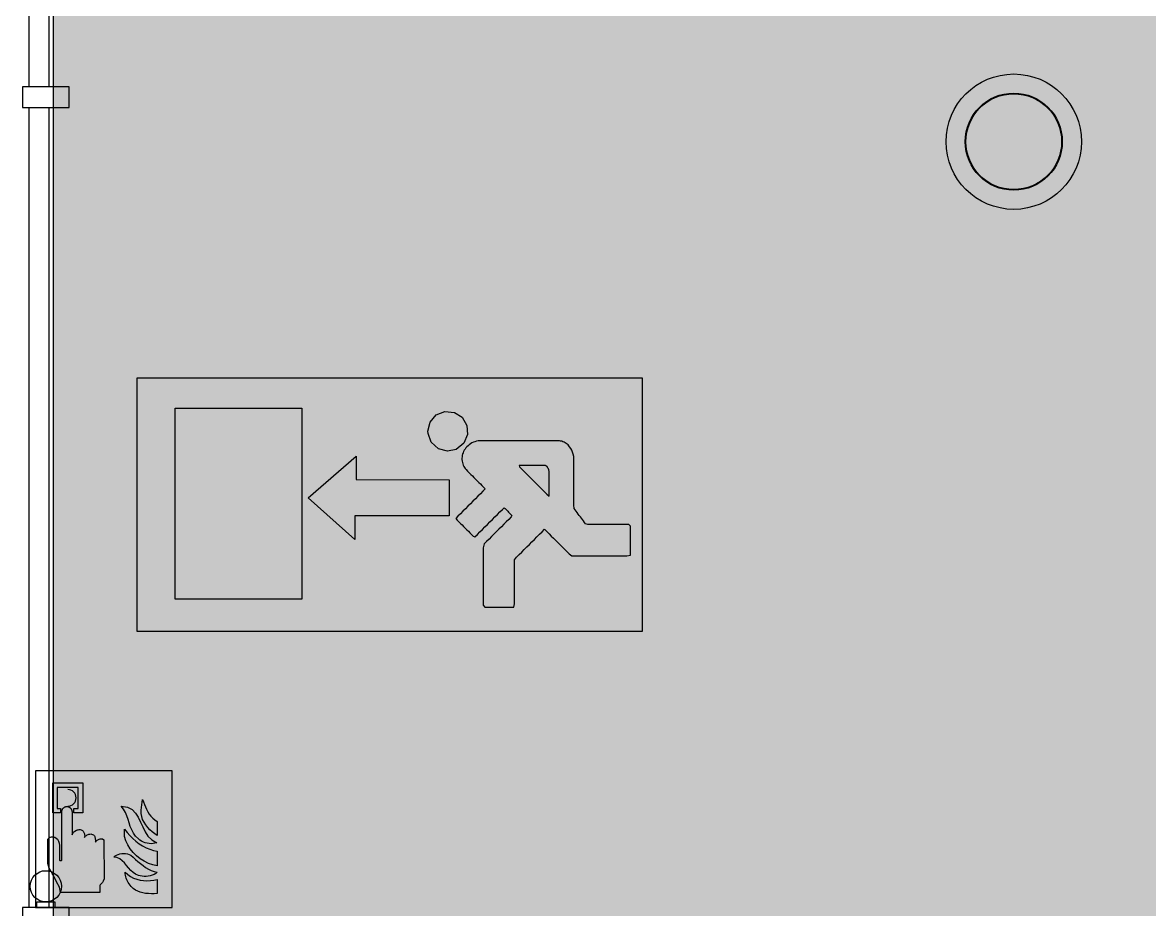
# Model space of a CAD drawing. Header units: metres. Extents: x 19 to 194, y 62 to 154.
# Drawn here: x 29.12 to 37.37, y 127.94 to 134.42 of the extents above; entities that cross this region are included whole.
import ezdxf

# ---------------------------------------------------------------- set-up
doc = ezdxf.new("R2010")
doc.units = ezdxf.units.M
doc.header["$MEASUREMENT"] = 0
doc.layers.add('ALL', color=7, linetype='Continuous')
doc.layers.add('ALL4', color=7, linetype='Continuous')

msp = doc.modelspace()

# ---------------------------------------------------------------- hatches: boundary and pattern name
at = {"layer": 'ALL4', "lineweight": 0, "true_color": 0xe6e6e6, "transparency": 33554687}
h = msp.add_hatch(color=254, dxfattribs=at)
h.dxf.hatch_style = 1
h.paths.add_polyline_path([(181.2945, 128.8704), (187.0549, 128.8704), (187.0549, 139.3912), (29.3495, 139.4008), (29.3495, 127.8507), (32.7796, 127.8507), (32.7295, 82.9907), (29.3495, 82.9907), (29.3495, 69.8204), (187.0545, 69.8204), (187.0545, 83.1151), (181.2945, 83.1151)])

# ---------------------------------------------------------------- linework, layer by layer
at = {"layer": 'ALL', "color": 18, "lineweight": 25, "true_color": 0x000000}
for points in [[(29.1699, 139.8003), (29.1699, 133.9503)], [(29.3199, 133.9503), (29.3199, 139.8003)], [(29.17, 133.8003), (29.17, 127.9503)], [(29.32, 127.9503), (29.32, 133.8003)]]:
    msp.add_lwpolyline(points, dxfattribs=at)
for points in [[(29.465, 133.8003), (29.465, 133.9503), (29.125, 133.9503), (29.125, 133.8003)], [(29.465, 127.8003), (29.465, 127.9503), (29.125, 127.9503), (29.125, 127.8003)], [(29.36, 127.9503), (29.23, 127.9503), (29.23, 127.9903), (29.36, 127.9903)]]:
    msp.add_lwpolyline(points, close=True, dxfattribs=at)
at = {"layer": 'ALL', "color": 4, "lineweight": 25}
for points in [[(29.961, 131.8202), (29.961, 129.9708), (33.6598, 129.9708), (33.6598, 131.8202)], [(31.1675, 130.2039), (30.242, 130.2039), (30.242, 131.601), (31.1675, 131.601)], [(32.0904, 131.4327), (32.1064, 131.4992), (32.1516, 131.5515), (32.2142, 131.5769), (32.2836, 131.5707), (32.3404, 131.5348), (32.3759, 131.4747), (32.3801, 131.4088), (32.3527, 131.3451), (32.297, 131.3002), (32.2323, 131.287), (32.1675, 131.3041), (32.1145, 131.3525), (32.0913, 131.4169)], [(32.4679, 131.3624), (32.4679, 131.3624), (32.4566, 131.3613), (32.4453, 131.3592), (32.4341, 131.3561), (32.4231, 131.352), (32.4124, 131.347), (32.4022, 131.3411), (32.3926, 131.3344), (32.3836, 131.3269), (32.3753, 131.3188), (32.3678, 131.3101), (32.3614, 131.3013), (32.3562, 131.2933), (32.3515, 131.2848), (32.3474, 131.2758), (32.3441, 131.2662), (32.3415, 131.2563), (32.3398, 131.246), (32.339, 131.2356), (32.3391, 131.2251), (32.3401, 131.2146), (32.342, 131.2043), (32.3448, 131.1943), (32.3484, 131.1847), (32.3527, 131.1756), (32.3577, 131.167), (32.3633, 131.159), (32.3693, 131.1517), (32.3801, 131.1408), (32.3918, 131.1291), (32.4035, 131.1173), (32.4152, 131.1056), (32.427, 131.0939), (32.4387, 131.0821), (32.4504, 131.0704), (32.4622, 131.0587), (32.4739, 131.0469), (32.4856, 131.0352), (32.4974, 131.0235), (32.5091, 131.0117), (32.4925, 130.9938), (32.4742, 130.9756), (32.456, 130.9573), (32.4377, 130.939), (32.4194, 130.9208), (32.4012, 130.9025), (32.3829, 130.8843), (32.3647, 130.866), (32.3464, 130.8477), (32.3281, 130.8295), (32.3099, 130.8112), (32.2935, 130.7934), (32.3051, 130.7818), (32.3167, 130.7702), (32.3282, 130.7586), (32.3398, 130.747), (32.3514, 130.7355), (32.363, 130.7239), (32.3745, 130.7123), (32.3861, 130.7007), (32.3977, 130.6892), (32.4093, 130.6776), (32.4209, 130.666), (32.4337, 130.6599), (32.4519, 130.6782), (32.4702, 130.6964), (32.4885, 130.7147), (32.5067, 130.733), (32.525, 130.7512), (32.5433, 130.7695), (32.5615, 130.7878), (32.5798, 130.806), (32.5981, 130.8243), (32.6163, 130.8426), (32.6346, 130.8608), (32.6488, 130.872), (32.6539, 130.867), (32.6589, 130.862), (32.6639, 130.8569), (32.6689, 130.8519), (32.674, 130.8469), (32.679, 130.8419), (32.684, 130.8368), (32.689, 130.8318), (32.6941, 130.8268), (32.6991, 130.8217), (32.7041, 130.8167), (32.6994, 130.8062), (32.6814, 130.7882), (32.6634, 130.7702), (32.6454, 130.7522), (32.6274, 130.7342), (32.6094, 130.7162), (32.5914, 130.6982), (32.5734, 130.6802), (32.5554, 130.6622), (32.5374, 130.6442), (32.5195, 130.6263), (32.5015, 130.6083), (32.4933, 130.5793), (32.4933, 130.5412), (32.4933, 130.503), (32.4933, 130.4649), (32.4933, 130.4267), (32.4933, 130.3886), (32.4933, 130.3504), (32.4933, 130.3123), (32.4933, 130.2741), (32.4933, 130.236), (32.4933, 130.1978), (32.4933, 130.1597), (32.5061, 130.1469), (32.5254, 130.1469), (32.5446, 130.1469), (32.5639, 130.1469), (32.5832, 130.1469), (32.6025, 130.1469), (32.6218, 130.1469), (32.6411, 130.1469), (32.6604, 130.1469), (32.6797, 130.1469), (32.699, 130.1469), (32.7183, 130.1469), (32.7224, 130.1698), (32.7224, 130.1991), (32.7224, 130.2284), (32.7224, 130.2577), (32.7224, 130.287), (32.7224, 130.3163), (32.7224, 130.3456), (32.7224, 130.3749), (32.7224, 130.4042), (32.7224, 130.4335), (32.7224, 130.4628), (32.7224, 130.4922), (32.7392, 130.5118), (32.7578, 130.5303), (32.7764, 130.5489), (32.795, 130.5675), (32.8136, 130.5861), (32.8321, 130.6047), (32.8507, 130.6233), (32.8693, 130.6418), (32.8879, 130.6604), (32.9065, 130.679), (32.9251, 130.6976), (32.9436, 130.7153), (32.9599, 130.699), (32.9763, 130.6827), (32.9926, 130.6663), (33.0089, 130.65), (33.0253, 130.6337), (33.0416, 130.6173), (33.0579, 130.601), (33.0743, 130.5847), (33.0906, 130.5683), (33.1069, 130.552), (33.1233, 130.5357), (33.1425, 130.5217), (33.179, 130.5217), (33.2155, 130.5217), (33.2519, 130.5217), (33.2884, 130.5217), (33.3249, 130.5217), (33.3614, 130.5217), (33.3979, 130.5217), (33.4344, 130.5217), (33.4709, 130.5217), (33.5073, 130.5217), (33.5438, 130.5217), (33.5707, 130.5268), (33.5707, 130.5461), (33.5707, 130.5654), (33.5707, 130.5847), (33.5707, 130.6039), (33.5707, 130.6232), (33.5707, 130.6425), (33.5707, 130.6618), (33.5707, 130.6811), (33.5707, 130.7004), (33.5707, 130.7197), (33.5707, 130.739), (33.5602, 130.7509), (33.533, 130.7509), (33.5058, 130.7509), (33.4785, 130.7509), (33.4513, 130.7509), (33.424, 130.7509), (33.3968, 130.7509), (33.3696, 130.7509), (33.3423, 130.7509), (33.3151, 130.7509), (33.2878, 130.7509), (33.2606, 130.7509), (33.2432, 130.756), (33.2356, 130.7662), (33.228, 130.7763), (33.2203, 130.7865), (33.2127, 130.7967), (33.2051, 130.8069), (33.1974, 130.817), (33.1898, 130.8272), (33.1822, 130.8374), (33.1746, 130.8476), (33.1669, 130.8577), (33.1593, 130.8679), (33.1564, 130.8919), (33.1564, 130.9241), (33.1564, 130.9564), (33.1564, 130.9886), (33.1564, 131.0209), (33.1564, 131.0532), (33.1564, 131.0854), (33.1564, 131.1177), (33.1564, 131.1499), (33.1564, 131.1822), (33.1564, 131.2145), (33.1564, 131.2467), (33.1535, 131.2657), (33.1485, 131.2799), (33.1423, 131.2937), (33.1349, 131.3068), (33.1265, 131.3193), (33.1208, 131.3265), (33.1148, 131.3328), (33.1082, 131.3387), (33.1011, 131.344), (33.0935, 131.3488), (33.0855, 131.3528), (33.0772, 131.3562), (33.0687, 131.3589), (33.0601, 131.3608), (33.0514, 131.362), (33.0429, 131.3624), (32.9993, 131.3624), (32.951, 131.3624), (32.9027, 131.3624), (32.8544, 131.3624), (32.8061, 131.3624), (32.7577, 131.3624), (32.7094, 131.3624), (32.6611, 131.3624), (32.6128, 131.3624), (32.5645, 131.3624), (32.5162, 131.3624)], [(31.5653, 131.2512), (31.5653, 131.0786), (32.2455, 131.0778), (32.2449, 130.8141), (31.5545, 130.8141), (31.5545, 130.6415), (31.215, 130.9463)], [(32.9432, 131.1821), (32.9432, 131.1821), (32.9277, 131.1821), (32.9122, 131.1821), (32.8967, 131.1821), (32.8812, 131.1821), (32.8657, 131.1821), (32.8503, 131.1821), (32.8348, 131.1821), (32.8193, 131.1821), (32.8038, 131.1821), (32.7883, 131.1821), (32.7728, 131.1821), (32.7573, 131.1821), (32.7597, 131.1725), (32.7778, 131.1543), (32.7959, 131.1362), (32.8141, 131.1181), (32.8322, 131.0999), (32.8504, 131.0818), (32.8685, 131.0636), (32.8866, 131.0455), (32.9048, 131.0274), (32.9229, 131.0092), (32.941, 130.9911), (32.9592, 130.973), (32.9762, 130.9569), (32.9762, 130.9721), (32.9762, 130.9873), (32.9762, 131.0024), (32.9762, 131.0176), (32.9762, 131.0328), (32.9762, 131.048), (32.9762, 131.0631), (32.9762, 131.0783), (32.9762, 131.0935), (32.9762, 131.1087), (32.9762, 131.1238), (32.9762, 131.139), (32.9746, 131.1495), (32.9715, 131.1567), (32.9679, 131.1635), (32.9637, 131.1701), (32.9611, 131.1737), (32.9599, 131.175), (32.9585, 131.1763), (32.9571, 131.1775), (32.9555, 131.1785), (32.9539, 131.1795), (32.9522, 131.1803), (32.9504, 131.1809), (32.9486, 131.1815), (32.9468, 131.1818), (32.945, 131.182)]]:
    msp.add_lwpolyline(points, close=True, dxfattribs=at)
at = {"layer": 'ALL', "color": 1, "lineweight": 25}
msp.add_lwpolyline([(29.72, 128.9503), (29.22, 128.9503), (29.22, 127.9503), (30.22, 127.9503)], dxfattribs=at)
for points in [[(29.22, 127.9503), (30.22, 127.9503), (30.22, 128.9503), (29.22, 128.9503)], [(29.4025, 128.6414), (29.3458, 128.6414), (29.3458, 128.861), (29.5654, 128.861), (29.5654, 128.6414), (29.5012, 128.6414), (29.5012, 128.6745), (29.5323, 128.6745), (29.5323, 128.8272), (29.3789, 128.8272), (29.3789, 128.6745), (29.4025, 128.6745), (29.4025, 128.6414)], [(29.3108, 128.4488), (29.3144, 128.455), (29.3191, 128.4597), (29.3243, 128.4633), (29.3295, 128.4649), (29.3357, 128.4664), (29.342, 128.4664), (29.3487, 128.4659), (29.3544, 128.4649), (29.3606, 128.4638), (29.3799, 128.4498), (29.3887, 128.4353), (29.3934, 128.4197), (29.3944, 128.4036), (29.396, 128.2958), (29.398, 128.2929), (29.4089, 128.2929), (29.4115, 128.2958), (29.4115, 128.6464), (29.4116, 128.6485), (29.4117, 128.6506), (29.412, 128.6527), (29.4123, 128.6548), (29.4127, 128.6569), (29.4133, 128.6589), (29.4139, 128.6609), (29.4146, 128.6628), (29.4154, 128.6648), (29.4163, 128.6666), (29.4173, 128.6685), (29.4183, 128.6702), (29.4195, 128.6719), (29.4207, 128.6736), (29.422, 128.6751), (29.4233, 128.6766), (29.4247, 128.678), (29.4262, 128.6794), (29.4278, 128.6806), (29.4294, 128.6818), (29.431, 128.6829), (29.4327, 128.6838), (29.4345, 128.6847), (29.4363, 128.6855), (29.4381, 128.6862), (29.4399, 128.6868), (29.4418, 128.6872), (29.4437, 128.6876), (29.4456, 128.6879), (29.4475, 128.688), (29.4494, 128.6881), (29.4513, 128.688), (29.4533, 128.6879), (29.4552, 128.6876), (29.4571, 128.6872), (29.4589, 128.6868), (29.4608, 128.6862), (29.4626, 128.6855), (29.4644, 128.6847), (29.4661, 128.6838), (29.4678, 128.6829), (29.4695, 128.6818), (29.4711, 128.6806), (29.4726, 128.6794), (29.4741, 128.678), (29.4755, 128.6766), (29.4769, 128.6751), (29.4782, 128.6736), (29.4794, 128.6719), (29.4805, 128.6702), (29.4816, 128.6685), (29.4826, 128.6666), (29.4835, 128.6648), (29.4843, 128.6628), (29.485, 128.6609), (29.4856, 128.6589), (29.4861, 128.6569), (29.4866, 128.6548), (29.4869, 128.6527), (29.4871, 128.6506), (29.4873, 128.6485), (29.4873, 128.6464), (29.4873, 128.6461), (29.4873, 128.4822), (29.4956, 128.4981), (29.5008, 128.5028), (29.5065, 128.5069), (29.519, 128.5142), (29.5258, 128.5168), (29.5325, 128.5184), (29.5393, 128.5194), (29.5465, 128.5194), (29.5533, 128.5178), (29.559, 128.5152), (29.5637, 128.5116), (29.5673, 128.5074), (29.5709, 128.5028), (29.574, 128.4976), (29.5761, 128.4924), (29.5777, 128.4872), (29.5792, 128.4815), (29.5803, 128.4753), (29.5793, 128.4626), (29.586, 128.4737), (29.5917, 128.4773), (29.5979, 128.481), (29.6042, 128.4836), (29.6109, 128.4856), (29.6177, 128.4867), (29.6244, 128.4872), (29.6306, 128.4856), (29.6374, 128.4836), (29.6431, 128.4799), (29.6478, 128.4768), (29.6509, 128.4727), (29.653, 128.4685), (29.6545, 128.4638), (29.6556, 128.4592), (29.6566, 128.4545), (29.6571, 128.4493), (29.6582, 128.4441), (29.6592, 128.4394), (29.6576, 128.4272), (29.6654, 128.4379), (29.6706, 128.441), (29.6758, 128.4441), (29.6815, 128.4472), (29.6867, 128.4498), (29.6924, 128.4514), (29.6981, 128.4524), (29.7038, 128.4524), (29.7101, 128.4514), (29.7199, 128.4443), (29.721, 128.1558), (29.7199, 128.1534), (29.7153, 128.143), (29.7096, 128.1333), (29.7033, 128.1253), (29.6981, 128.1209), (29.694, 128.1164), (29.6909, 128.1115), (29.6893, 128.1063), (29.6893, 128.0599), (29.4028, 128.0599), (29.3943, 128.0978), (29.3736, 128.1378), (29.3529, 128.1783), (29.342, 128.198), (29.331, 128.2182), (29.3207, 128.238), (29.3108, 128.2725)], [(29.8475, 128.6896), (29.8922, 128.6823), (29.9259, 128.6652), (29.9513, 128.6398), (29.9716, 128.6091), (29.9882, 128.5749), (30.0038, 128.5385), (30.0209, 128.5037), (30.0422, 128.471), (30.0702, 128.4435), (30.1071, 128.4232), (30.0936, 128.4191), (30.0796, 128.4165), (30.065, 128.416), (30.051, 128.417), (30.0365, 128.4196), (30.0225, 128.4232), (30.009, 128.4284), (29.9955, 128.4352), (29.9835, 128.4425), (29.9721, 128.4508), (29.9513, 128.471), (29.9358, 128.4928), (29.9233, 128.5167), (29.9134, 128.5416), (29.9057, 128.5676), (29.8973, 128.5935), (29.889, 128.619), (29.8781, 128.6439), (29.8646, 128.6678), (29.8475, 128.6896)], [(30.092, 128.4881), (30.0743, 128.5027), (30.0567, 128.5183), (30.0406, 128.5354), (30.026, 128.5536), (30.0136, 128.5728), (30.0032, 128.5935), (29.9964, 128.6153), (29.9928, 128.6382), (29.9928, 128.6621), (30.0032, 128.7384), (30.0099, 128.7213), (30.0172, 128.7036), (30.0245, 128.6854), (30.0328, 128.6678), (30.0421, 128.6501), (30.052, 128.633), (30.0639, 128.6174), (30.0769, 128.6029), (30.0925, 128.5899), (30.1101, 128.579), (30.1101, 128.4752), (30.092, 128.4881)], [(30.1101, 128.3624), (30.1101, 128.2549), (30.0779, 128.2617), (30.0458, 128.2726), (30.0151, 128.2876), (29.986, 128.3058), (29.959, 128.3271), (29.9346, 128.3515), (29.9134, 128.378), (29.8952, 128.4071), (29.8812, 128.4377), (29.8713, 128.4699), (29.8713, 128.5218), (29.89, 128.4979), (29.9102, 128.4756), (29.9315, 128.4543), (29.9539, 128.4341), (29.9777, 128.4159), (30.0027, 128.3998), (30.0286, 128.3863), (30.0551, 128.3754), (30.0821, 128.3671), (30.1101, 128.3624)], [(29.9009, 128.2393), (29.8854, 128.2575), (29.8698, 128.2751), (29.8537, 128.2912), (29.8355, 128.3047), (29.8147, 128.3141), (29.7919, 128.3187), (29.8018, 128.3265), (29.8132, 128.3328), (29.8251, 128.338), (29.8376, 128.3416), (29.8511, 128.3442), (29.8646, 128.3447), (29.8781, 128.3442), (29.8916, 128.3416), (29.904, 128.338), (29.9165, 128.3328), (29.9342, 128.3172), (29.9513, 128.3016), (29.9695, 128.2855), (29.9876, 128.2705), (30.0063, 128.2559), (30.0255, 128.2424), (30.0458, 128.2305), (30.066, 128.2206), (30.0879, 128.2128), (30.1102, 128.2081), (30.0993, 128.1988), (30.0868, 128.191), (30.0733, 128.1853), (30.0593, 128.1811), (30.0448, 128.178), (30.0302, 128.177), (30.0152, 128.177), (30.0006, 128.178), (29.9861, 128.1806), (29.9721, 128.1837), (29.9513, 128.1926), (29.9331, 128.2056), (29.9165, 128.2211), (29.9009, 128.2393)], [(29.9861, 128.061), (29.9674, 128.0683), (29.9503, 128.0771), (29.9342, 128.089), (29.9202, 128.1036), (29.9113, 128.1124), (29.9041, 128.1217), (29.8978, 128.1316), (29.8921, 128.142), (29.8875, 128.1529), (29.8838, 128.1638), (29.8812, 128.1747), (29.8786, 128.1861), (29.8766, 128.1965), (29.875, 128.2074), (29.8942, 128.1908), (29.915, 128.1773), (29.9368, 128.1653), (29.9602, 128.1565), (29.9846, 128.1503), (30.0095, 128.1461), (30.0344, 128.1446), (30.0598, 128.1461), (30.0853, 128.1492), (30.1102, 128.1555), (30.1102, 128.0516), (30.0889, 128.0506), (30.0671, 128.0506), (30.0458, 128.0511), (30.0251, 128.0527), (30.0053, 128.0563), (29.9861, 128.061)]]:
    msp.add_lwpolyline(points, close=True, dxfattribs=at)
at = {"layer": 'ALL', "color": 18, "lineweight": 25, "true_color": 0x000000}
for centre, radius in [((36.3751, 133.5503), 0.495), ((36.3751, 133.5503), 0.355), ((36.3751, 133.5503), 0.35), ((29.295, 128.1046), 0.1143)]:
    msp.add_circle(centre, radius, dxfattribs=at)
at = {"layer": 'ALL', "color": 1, "lineweight": 25}
msp.add_arc((29.4557, 128.7512), 0.061, -90, 90, dxfattribs=at)
msp.add_arc((29.4557, 128.7512), 0.061, -90, 90, dxfattribs=at)
at = {"layer": 'ALL4', "color": 18, "lineweight": 25, "true_color": 0x000000}
for points in [[(29.1699, 139.8003), (29.1699, 133.9503)], [(29.3199, 133.9503), (29.3199, 139.8003)], [(29.17, 133.8003), (29.17, 127.9503)], [(29.32, 127.9503), (29.32, 133.8003)]]:
    msp.add_lwpolyline(points, dxfattribs=at)
at = {"layer": 'ALL4', "color": 254, "lineweight": 0, "true_color": 0xe6e6e6, "transparency": 33554687}
msp.add_lwpolyline([(181.2945, 128.8704), (187.0549, 128.8704), (187.0549, 139.3912), (29.3495, 139.4008), (29.3495, 127.8507), (32.7796, 127.8507), (32.7295, 82.9907), (29.3495, 82.9907), (29.3495, 69.8204), (187.0545, 69.8204), (187.0545, 83.1151), (181.2945, 83.1151)], close=True, dxfattribs=at)
at = {"layer": 'ALL4', "color": 254, "lineweight": 25, "true_color": 0xe6e6e6}
msp.add_lwpolyline([(181.2945, 128.8704), (187.0549, 128.8704), (187.0549, 139.3912), (29.3495, 139.4008), (29.3495, 127.8507), (32.7796, 127.8507), (32.7295, 82.9907), (29.3495, 82.9907), (29.3495, 69.8204), (187.0545, 69.8204), (187.0545, 83.1151), (181.2945, 83.1151)], close=True, dxfattribs=at)
at = {"layer": 'ALL4', "color": 18, "lineweight": 25, "true_color": 0x000000}
for points in [[(29.465, 133.8003), (29.465, 133.9503), (29.125, 133.9503), (29.125, 133.8003)], [(29.465, 127.8003), (29.465, 127.9503), (29.125, 127.9503), (29.125, 127.8003)], [(29.36, 127.9503), (29.23, 127.9503), (29.23, 127.9903), (29.36, 127.9903)]]:
    msp.add_lwpolyline(points, close=True, dxfattribs=at)
at = {"layer": 'ALL4', "color": 4, "lineweight": 25}
for points in [[(29.961, 131.8202), (29.961, 129.9708), (33.6598, 129.9708), (33.6598, 131.8202)], [(31.1675, 130.2039), (30.242, 130.2039), (30.242, 131.601), (31.1675, 131.601)], [(32.0904, 131.4327), (32.1064, 131.4992), (32.1516, 131.5515), (32.2142, 131.5769), (32.2836, 131.5707), (32.3404, 131.5348), (32.3759, 131.4747), (32.3801, 131.4088), (32.3527, 131.3451), (32.297, 131.3002), (32.2323, 131.287), (32.1675, 131.3041), (32.1145, 131.3525), (32.0913, 131.4169)], [(32.4679, 131.3624), (32.4679, 131.3624), (32.4566, 131.3613), (32.4453, 131.3592), (32.4341, 131.3561), (32.4231, 131.352), (32.4124, 131.347), (32.4022, 131.3411), (32.3926, 131.3344), (32.3836, 131.3269), (32.3753, 131.3188), (32.3678, 131.3101), (32.3614, 131.3013), (32.3562, 131.2933), (32.3515, 131.2848), (32.3474, 131.2758), (32.3441, 131.2662), (32.3415, 131.2563), (32.3398, 131.246), (32.339, 131.2356), (32.3391, 131.2251), (32.3401, 131.2146), (32.342, 131.2043), (32.3448, 131.1943), (32.3484, 131.1847), (32.3527, 131.1756), (32.3577, 131.167), (32.3633, 131.159), (32.3693, 131.1517), (32.3801, 131.1408), (32.3918, 131.1291), (32.4035, 131.1173), (32.4152, 131.1056), (32.427, 131.0939), (32.4387, 131.0821), (32.4504, 131.0704), (32.4622, 131.0587), (32.4739, 131.0469), (32.4856, 131.0352), (32.4974, 131.0235), (32.5091, 131.0117), (32.4925, 130.9938), (32.4742, 130.9756), (32.456, 130.9573), (32.4377, 130.939), (32.4194, 130.9208), (32.4012, 130.9025), (32.3829, 130.8843), (32.3647, 130.866), (32.3464, 130.8477), (32.3281, 130.8295), (32.3099, 130.8112), (32.2935, 130.7934), (32.3051, 130.7818), (32.3167, 130.7702), (32.3282, 130.7586), (32.3398, 130.747), (32.3514, 130.7355), (32.363, 130.7239), (32.3745, 130.7123), (32.3861, 130.7007), (32.3977, 130.6892), (32.4093, 130.6776), (32.4209, 130.666), (32.4337, 130.6599), (32.4519, 130.6782), (32.4702, 130.6964), (32.4885, 130.7147), (32.5067, 130.733), (32.525, 130.7512), (32.5433, 130.7695), (32.5615, 130.7878), (32.5798, 130.806), (32.5981, 130.8243), (32.6163, 130.8426), (32.6346, 130.8608), (32.6488, 130.872), (32.6539, 130.867), (32.6589, 130.862), (32.6639, 130.8569), (32.6689, 130.8519), (32.674, 130.8469), (32.679, 130.8419), (32.684, 130.8368), (32.689, 130.8318), (32.6941, 130.8268), (32.6991, 130.8217), (32.7041, 130.8167), (32.6994, 130.8062), (32.6814, 130.7882), (32.6634, 130.7702), (32.6454, 130.7522), (32.6274, 130.7342), (32.6094, 130.7162), (32.5914, 130.6982), (32.5734, 130.6802), (32.5554, 130.6622), (32.5374, 130.6442), (32.5195, 130.6263), (32.5015, 130.6083), (32.4933, 130.5793), (32.4933, 130.5412), (32.4933, 130.503), (32.4933, 130.4649), (32.4933, 130.4267), (32.4933, 130.3886), (32.4933, 130.3504), (32.4933, 130.3123), (32.4933, 130.2741), (32.4933, 130.236), (32.4933, 130.1978), (32.4933, 130.1597), (32.5061, 130.1469), (32.5254, 130.1469), (32.5446, 130.1469), (32.5639, 130.1469), (32.5832, 130.1469), (32.6025, 130.1469), (32.6218, 130.1469), (32.6411, 130.1469), (32.6604, 130.1469), (32.6797, 130.1469), (32.699, 130.1469), (32.7183, 130.1469), (32.7224, 130.1698), (32.7224, 130.1991), (32.7224, 130.2284), (32.7224, 130.2577), (32.7224, 130.287), (32.7224, 130.3163), (32.7224, 130.3456), (32.7224, 130.3749), (32.7224, 130.4042), (32.7224, 130.4335), (32.7224, 130.4628), (32.7224, 130.4922), (32.7392, 130.5118), (32.7578, 130.5303), (32.7764, 130.5489), (32.795, 130.5675), (32.8136, 130.5861), (32.8321, 130.6047), (32.8507, 130.6233), (32.8693, 130.6418), (32.8879, 130.6604), (32.9065, 130.679), (32.9251, 130.6976), (32.9436, 130.7153), (32.9599, 130.699), (32.9763, 130.6827), (32.9926, 130.6663), (33.0089, 130.65), (33.0253, 130.6337), (33.0416, 130.6173), (33.0579, 130.601), (33.0743, 130.5847), (33.0906, 130.5683), (33.1069, 130.552), (33.1233, 130.5357), (33.1425, 130.5217), (33.179, 130.5217), (33.2155, 130.5217), (33.2519, 130.5217), (33.2884, 130.5217), (33.3249, 130.5217), (33.3614, 130.5217), (33.3979, 130.5217), (33.4344, 130.5217), (33.4709, 130.5217), (33.5073, 130.5217), (33.5438, 130.5217), (33.5707, 130.5268), (33.5707, 130.5461), (33.5707, 130.5654), (33.5707, 130.5847), (33.5707, 130.6039), (33.5707, 130.6232), (33.5707, 130.6425), (33.5707, 130.6618), (33.5707, 130.6811), (33.5707, 130.7004), (33.5707, 130.7197), (33.5707, 130.739), (33.5602, 130.7509), (33.533, 130.7509), (33.5058, 130.7509), (33.4785, 130.7509), (33.4513, 130.7509), (33.424, 130.7509), (33.3968, 130.7509), (33.3696, 130.7509), (33.3423, 130.7509), (33.3151, 130.7509), (33.2878, 130.7509), (33.2606, 130.7509), (33.2432, 130.756), (33.2356, 130.7662), (33.228, 130.7763), (33.2203, 130.7865), (33.2127, 130.7967), (33.2051, 130.8069), (33.1974, 130.817), (33.1898, 130.8272), (33.1822, 130.8374), (33.1746, 130.8476), (33.1669, 130.8577), (33.1593, 130.8679), (33.1564, 130.8919), (33.1564, 130.9241), (33.1564, 130.9564), (33.1564, 130.9886), (33.1564, 131.0209), (33.1564, 131.0532), (33.1564, 131.0854), (33.1564, 131.1177), (33.1564, 131.1499), (33.1564, 131.1822), (33.1564, 131.2145), (33.1564, 131.2467), (33.1535, 131.2657), (33.1485, 131.2799), (33.1423, 131.2937), (33.1349, 131.3068), (33.1265, 131.3193), (33.1208, 131.3265), (33.1148, 131.3328), (33.1082, 131.3387), (33.1011, 131.344), (33.0935, 131.3488), (33.0855, 131.3528), (33.0772, 131.3562), (33.0687, 131.3589), (33.0601, 131.3608), (33.0514, 131.362), (33.0429, 131.3624), (32.9993, 131.3624), (32.951, 131.3624), (32.9027, 131.3624), (32.8544, 131.3624), (32.8061, 131.3624), (32.7577, 131.3624), (32.7094, 131.3624), (32.6611, 131.3624), (32.6128, 131.3624), (32.5645, 131.3624), (32.5162, 131.3624)], [(31.5653, 131.2512), (31.5653, 131.0786), (32.2455, 131.0778), (32.2449, 130.8141), (31.5545, 130.8141), (31.5545, 130.6415), (31.215, 130.9463)], [(32.9432, 131.1821), (32.9432, 131.1821), (32.9277, 131.1821), (32.9122, 131.1821), (32.8967, 131.1821), (32.8812, 131.1821), (32.8657, 131.1821), (32.8503, 131.1821), (32.8348, 131.1821), (32.8193, 131.1821), (32.8038, 131.1821), (32.7883, 131.1821), (32.7728, 131.1821), (32.7573, 131.1821), (32.7597, 131.1725), (32.7778, 131.1543), (32.7959, 131.1362), (32.8141, 131.1181), (32.8322, 131.0999), (32.8504, 131.0818), (32.8685, 131.0636), (32.8866, 131.0455), (32.9048, 131.0274), (32.9229, 131.0092), (32.941, 130.9911), (32.9592, 130.973), (32.9762, 130.9569), (32.9762, 130.9721), (32.9762, 130.9873), (32.9762, 131.0024), (32.9762, 131.0176), (32.9762, 131.0328), (32.9762, 131.048), (32.9762, 131.0631), (32.9762, 131.0783), (32.9762, 131.0935), (32.9762, 131.1087), (32.9762, 131.1238), (32.9762, 131.139), (32.9746, 131.1495), (32.9715, 131.1567), (32.9679, 131.1635), (32.9637, 131.1701), (32.9611, 131.1737), (32.9599, 131.175), (32.9585, 131.1763), (32.9571, 131.1775), (32.9555, 131.1785), (32.9539, 131.1795), (32.9522, 131.1803), (32.9504, 131.1809), (32.9486, 131.1815), (32.9468, 131.1818), (32.945, 131.182)]]:
    msp.add_lwpolyline(points, close=True, dxfattribs=at)
at = {"layer": 'ALL4', "color": 1, "lineweight": 25}
msp.add_lwpolyline([(29.72, 128.9503), (29.22, 128.9503), (29.22, 127.9503), (30.22, 127.9503)], dxfattribs=at)
for points in [[(29.22, 127.9503), (30.22, 127.9503), (30.22, 128.9503), (29.22, 128.9503)], [(29.4025, 128.6414), (29.3458, 128.6414), (29.3458, 128.861), (29.5654, 128.861), (29.5654, 128.6414), (29.5012, 128.6414), (29.5012, 128.6745), (29.5323, 128.6745), (29.5323, 128.8272), (29.3789, 128.8272), (29.3789, 128.6745), (29.4025, 128.6745), (29.4025, 128.6414)], [(29.3108, 128.4488), (29.3144, 128.455), (29.3191, 128.4597), (29.3243, 128.4633), (29.3295, 128.4649), (29.3357, 128.4664), (29.342, 128.4664), (29.3487, 128.4659), (29.3544, 128.4649), (29.3606, 128.4638), (29.3799, 128.4498), (29.3887, 128.4353), (29.3934, 128.4197), (29.3944, 128.4036), (29.396, 128.2958), (29.398, 128.2929), (29.4089, 128.2929), (29.4115, 128.2958), (29.4115, 128.6464), (29.4116, 128.6485), (29.4117, 128.6506), (29.412, 128.6527), (29.4123, 128.6548), (29.4127, 128.6569), (29.4133, 128.6589), (29.4139, 128.6609), (29.4146, 128.6628), (29.4154, 128.6648), (29.4163, 128.6666), (29.4173, 128.6685), (29.4183, 128.6702), (29.4195, 128.6719), (29.4207, 128.6736), (29.422, 128.6751), (29.4233, 128.6766), (29.4247, 128.678), (29.4262, 128.6794), (29.4278, 128.6806), (29.4294, 128.6818), (29.431, 128.6829), (29.4327, 128.6838), (29.4345, 128.6847), (29.4363, 128.6855), (29.4381, 128.6862), (29.4399, 128.6868), (29.4418, 128.6872), (29.4437, 128.6876), (29.4456, 128.6879), (29.4475, 128.688), (29.4494, 128.6881), (29.4513, 128.688), (29.4533, 128.6879), (29.4552, 128.6876), (29.4571, 128.6872), (29.4589, 128.6868), (29.4608, 128.6862), (29.4626, 128.6855), (29.4644, 128.6847), (29.4661, 128.6838), (29.4678, 128.6829), (29.4695, 128.6818), (29.4711, 128.6806), (29.4726, 128.6794), (29.4741, 128.678), (29.4755, 128.6766), (29.4769, 128.6751), (29.4782, 128.6736), (29.4794, 128.6719), (29.4805, 128.6702), (29.4816, 128.6685), (29.4826, 128.6666), (29.4835, 128.6648), (29.4843, 128.6628), (29.485, 128.6609), (29.4856, 128.6589), (29.4861, 128.6569), (29.4866, 128.6548), (29.4869, 128.6527), (29.4871, 128.6506), (29.4873, 128.6485), (29.4873, 128.6464), (29.4873, 128.6461), (29.4873, 128.4822), (29.4956, 128.4981), (29.5008, 128.5028), (29.5065, 128.5069), (29.519, 128.5142), (29.5258, 128.5168), (29.5325, 128.5184), (29.5393, 128.5194), (29.5465, 128.5194), (29.5533, 128.5178), (29.559, 128.5152), (29.5637, 128.5116), (29.5673, 128.5074), (29.5709, 128.5028), (29.574, 128.4976), (29.5761, 128.4924), (29.5777, 128.4872), (29.5792, 128.4815), (29.5803, 128.4753), (29.5793, 128.4626), (29.586, 128.4737), (29.5917, 128.4773), (29.5979, 128.481), (29.6042, 128.4836), (29.6109, 128.4856), (29.6177, 128.4867), (29.6244, 128.4872), (29.6306, 128.4856), (29.6374, 128.4836), (29.6431, 128.4799), (29.6478, 128.4768), (29.6509, 128.4727), (29.653, 128.4685), (29.6545, 128.4638), (29.6556, 128.4592), (29.6566, 128.4545), (29.6571, 128.4493), (29.6582, 128.4441), (29.6592, 128.4394), (29.6576, 128.4272), (29.6654, 128.4379), (29.6706, 128.441), (29.6758, 128.4441), (29.6815, 128.4472), (29.6867, 128.4498), (29.6924, 128.4514), (29.6981, 128.4524), (29.7038, 128.4524), (29.7101, 128.4514), (29.7199, 128.4443), (29.721, 128.1558), (29.7199, 128.1534), (29.7153, 128.143), (29.7096, 128.1333), (29.7033, 128.1253), (29.6981, 128.1209), (29.694, 128.1164), (29.6909, 128.1115), (29.6893, 128.1063), (29.6893, 128.0599), (29.4028, 128.0599), (29.3943, 128.0978), (29.3736, 128.1378), (29.3529, 128.1783), (29.342, 128.198), (29.331, 128.2182), (29.3207, 128.238), (29.3108, 128.2725)], [(29.8475, 128.6896), (29.8922, 128.6823), (29.9259, 128.6652), (29.9513, 128.6398), (29.9716, 128.6091), (29.9882, 128.5749), (30.0038, 128.5385), (30.0209, 128.5037), (30.0422, 128.471), (30.0702, 128.4435), (30.1071, 128.4232), (30.0936, 128.4191), (30.0796, 128.4165), (30.065, 128.416), (30.051, 128.417), (30.0365, 128.4196), (30.0225, 128.4232), (30.009, 128.4284), (29.9955, 128.4352), (29.9835, 128.4425), (29.9721, 128.4508), (29.9513, 128.471), (29.9358, 128.4928), (29.9233, 128.5167), (29.9134, 128.5416), (29.9057, 128.5676), (29.8973, 128.5935), (29.889, 128.619), (29.8781, 128.6439), (29.8646, 128.6678), (29.8475, 128.6896)], [(30.092, 128.4881), (30.0743, 128.5027), (30.0567, 128.5183), (30.0406, 128.5354), (30.026, 128.5536), (30.0136, 128.5728), (30.0032, 128.5935), (29.9964, 128.6153), (29.9928, 128.6382), (29.9928, 128.6621), (30.0032, 128.7384), (30.0099, 128.7213), (30.0172, 128.7036), (30.0245, 128.6854), (30.0328, 128.6678), (30.0421, 128.6501), (30.052, 128.633), (30.0639, 128.6174), (30.0769, 128.6029), (30.0925, 128.5899), (30.1101, 128.579), (30.1101, 128.4752), (30.092, 128.4881)], [(30.1101, 128.3624), (30.1101, 128.2549), (30.0779, 128.2617), (30.0458, 128.2726), (30.0151, 128.2876), (29.986, 128.3058), (29.959, 128.3271), (29.9346, 128.3515), (29.9134, 128.378), (29.8952, 128.4071), (29.8812, 128.4377), (29.8713, 128.4699), (29.8713, 128.5218), (29.89, 128.4979), (29.9102, 128.4756), (29.9315, 128.4543), (29.9539, 128.4341), (29.9777, 128.4159), (30.0027, 128.3998), (30.0286, 128.3863), (30.0551, 128.3754), (30.0821, 128.3671), (30.1101, 128.3624)], [(29.9009, 128.2393), (29.8854, 128.2575), (29.8698, 128.2751), (29.8537, 128.2912), (29.8355, 128.3047), (29.8147, 128.3141), (29.7919, 128.3187), (29.8018, 128.3265), (29.8132, 128.3328), (29.8251, 128.338), (29.8376, 128.3416), (29.8511, 128.3442), (29.8646, 128.3447), (29.8781, 128.3442), (29.8916, 128.3416), (29.904, 128.338), (29.9165, 128.3328), (29.9342, 128.3172), (29.9513, 128.3016), (29.9695, 128.2855), (29.9876, 128.2705), (30.0063, 128.2559), (30.0255, 128.2424), (30.0458, 128.2305), (30.066, 128.2206), (30.0879, 128.2128), (30.1102, 128.2081), (30.0993, 128.1988), (30.0868, 128.191), (30.0733, 128.1853), (30.0593, 128.1811), (30.0448, 128.178), (30.0302, 128.177), (30.0152, 128.177), (30.0006, 128.178), (29.9861, 128.1806), (29.9721, 128.1837), (29.9513, 128.1926), (29.9331, 128.2056), (29.9165, 128.2211), (29.9009, 128.2393)], [(29.9861, 128.061), (29.9674, 128.0683), (29.9503, 128.0771), (29.9342, 128.089), (29.9202, 128.1036), (29.9113, 128.1124), (29.9041, 128.1217), (29.8978, 128.1316), (29.8921, 128.142), (29.8875, 128.1529), (29.8838, 128.1638), (29.8812, 128.1747), (29.8786, 128.1861), (29.8766, 128.1965), (29.875, 128.2074), (29.8942, 128.1908), (29.915, 128.1773), (29.9368, 128.1653), (29.9602, 128.1565), (29.9846, 128.1503), (30.0095, 128.1461), (30.0344, 128.1446), (30.0598, 128.1461), (30.0853, 128.1492), (30.1102, 128.1555), (30.1102, 128.0516), (30.0889, 128.0506), (30.0671, 128.0506), (30.0458, 128.0511), (30.0251, 128.0527), (30.0053, 128.0563), (29.9861, 128.061)]]:
    msp.add_lwpolyline(points, close=True, dxfattribs=at)
at = {"layer": 'ALL4', "color": 18, "lineweight": 25, "true_color": 0x000000}
for centre, radius in [((36.3751, 133.5503), 0.495), ((36.3751, 133.5503), 0.355), ((36.3751, 133.5503), 0.35), ((29.295, 128.1046), 0.1143)]:
    msp.add_circle(centre, radius, dxfattribs=at)
at = {"layer": 'ALL4', "color": 1, "lineweight": 25}
msp.add_arc((29.4557, 128.7512), 0.061, -90, 90, dxfattribs=at)
msp.add_arc((29.4557, 128.7512), 0.061, -90, 90, dxfattribs=at)

doc.saveas('drawing.dxf')
